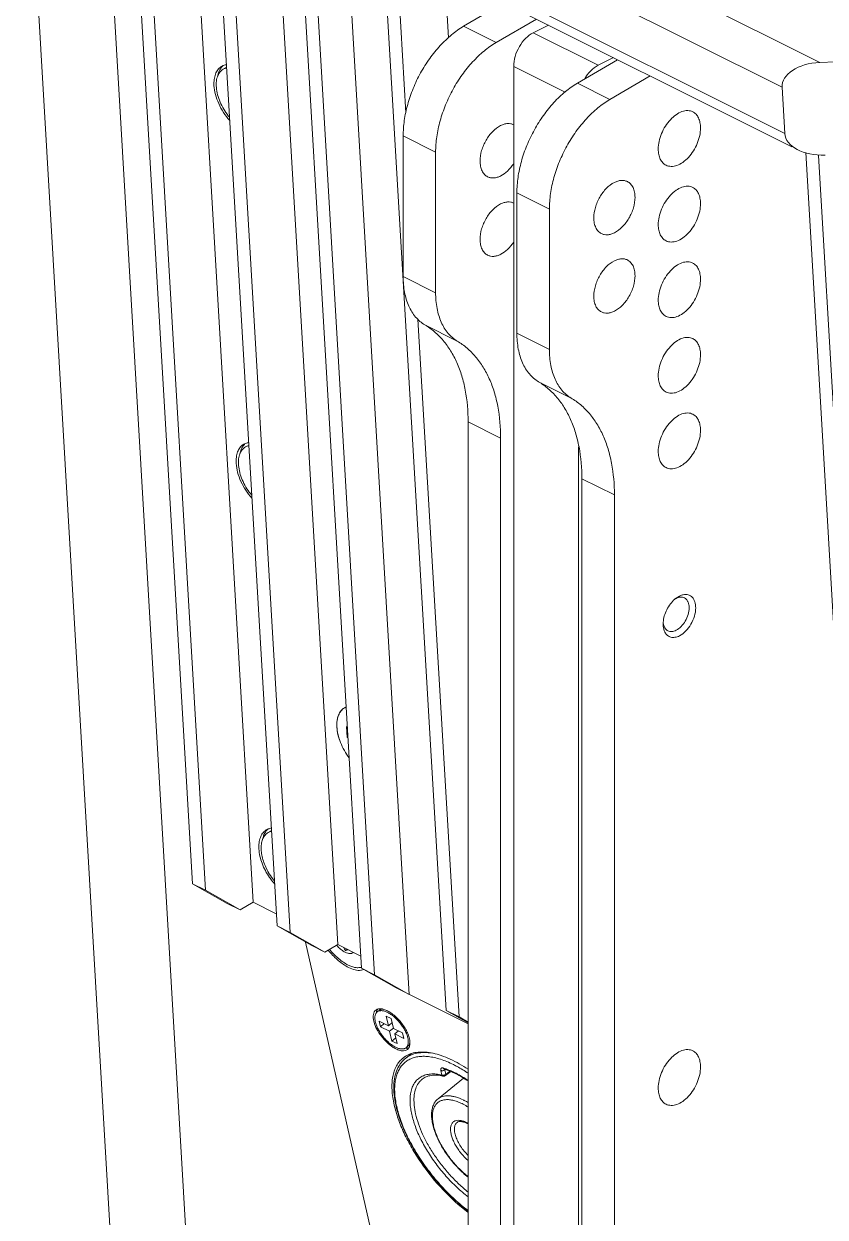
# Model space of a CAD drawing. Header units: millimetres. Extents: x 0 to 1782, y 0 to 1260.
# Drawn here: x 1281.4 to 1368.5, y 742.1 to 871.9 of the extents above; entities that cross this region are included whole.
import ezdxf

# ---------------------------------------------------------------- set-up
doc = ezdxf.new("R2010")
doc.units = ezdxf.units.MM
doc.header["$LTSCALE"] = 0.1
doc.layers.get('0').update_dxf_attribs({"lineweight": 13})

msp = doc.modelspace()

# ---------------------------------------------------------------- linework, layer by layer
for p, q in [((1281.37, 900.34), (1291.62, 725.92)), ((1300.1, 721.68), (1289.85, 896.1)), ((1299.72, 778.35), (1292.89, 894.58)), ((1301.13, 777.64), (1294.3, 893.87)), ((1306.31, 776.34), (1299.56, 891.24)), ((1308.91, 773.76), (1302.08, 889.98)), ((1310.32, 773.05), (1303.49, 889.28)), ((1327.55, 870.43), (1326.48, 888.59)), ((1315.51, 771.74), (1308.75, 886.65)), ((1322.93, 862.24), (1321.55, 885.7)), ((1318.1, 769.16), (1311.27, 885.39)), ((1319.52, 768.45), (1312.68, 884.68)), ((1327.29, 764.56), (1320.22, 884.92)), ((1332.23, 885.59), (1367.94, 867.74)), ((1323.29, 766.32), (1316.4, 883.62)), ((1363.85, 865.04), (1330.26, 881.84)), ((1330.56, 876.8), (1364.15, 860.01)), ((1364.92, 858.56), (1331.33, 875.36)), ((1333.58, 874.23), (1329.2, 871.67)), ((1329.2, 871.67), (1332.74, 869.9)), ((1332.74, 869.9), (1337.12, 872.46)), ((1336.77, 870.97), (1338.44, 871.8)), ((1336.77, 870.97), (1343.84, 867.43)), ((1427.26, 870.24), (1367.94, 867.74)), ((1345.96, 868.04), (1341.58, 865.48)), ((1343.84, 867.43), (1345.51, 868.27)), ((1303.06, 867.01), (1303.2, 867.09)), ((1334.65, 733.07), (1334.65, 867.31)), ((1340.24, 864.51), (1334.65, 867.31)), ((1345.11, 863.71), (1349.49, 866.28)), ((1341.58, 865.48), (1345.11, 863.71)), ((1363.85, 865.04), (1364.15, 860.01)), ((1322.63, 844.45), (1322.63, 859.74)), ((1326.16, 857.97), (1322.63, 859.74)), ((1326.16, 842.68), (1326.16, 857.97)), ((1371.94, 763.95), (1366.42, 857.92)), ((1373.25, 764.99), (1367.81, 857.62)), ((1335, 853.55), (1335, 838.26)), ((1338.54, 851.78), (1335, 853.55)), ((1338.54, 851.78), (1338.54, 836.5)), ((1322.63, 844.45), (1326.16, 842.68)), ((1328.71, 763.86), (1324.24, 839.81)), ((1324.98, 839.18), (1328.52, 837.41)), ((1335, 838.26), (1338.54, 836.5)), ((1340.89, 831.22), (1337.36, 832.99)), ((1329.7, 828.62), (1329.7, 734.84)), ((1333.23, 826.85), (1329.7, 828.62)), ((1305.47, 825.89), (1305.61, 825.97)), ((1333.23, 826.85), (1333.23, 733.07)), ((1341.72, 729.54), (1341.72, 825.89)), ((1342.07, 822.44), (1342.07, 728.65)), ((1345.61, 820.67), (1342.07, 822.44)), ((1345.61, 820.67), (1345.61, 726.89)), ((1352.33, 809.41), (1352.17, 809.32)), ((1352.68, 809.66), (1352.33, 809.44)), ((1316.52, 794.29), (1316.45, 795.47)), ((1316.45, 795.47), (1316.56, 795.41)), ((1316.52, 794.29), (1316.62, 794.37)), ((1316.63, 794.24), (1316.52, 794.29)), ((1307.94, 783.93), (1308.08, 784.01)), ((1299.72, 778.35), (1303.49, 776.22)), ((1299.72, 778.35), (1301.13, 777.64)), ((1304.9, 775.51), (1301.13, 777.64)), ((1304.9, 775.51), (1303.49, 776.22)), ((1304.9, 775.51), (1306.31, 776.34)), ((1306.31, 776.34), (1308.83, 775.08)), ((1308.91, 773.76), (1312.68, 771.62)), ((1308.91, 773.76), (1310.32, 773.05)), ((1314.1, 770.92), (1310.32, 773.05)), ((1319.87, 737.28), (1311.99, 772.01)), ((1314.1, 770.92), (1312.68, 771.62)), ((1314.1, 770.92), (1315.51, 771.74)), ((1315.51, 771.74), (1318.02, 770.49)), ((1316.36, 771.09), (1316.53, 771.23)), ((1316.65, 771.17), (1316.36, 771.09)), ((1318.1, 769.21), (1317.87, 769.23)), ((1318.1, 769.16), (1321.87, 767.03)), ((1318.1, 769.16), (1319.52, 768.45)), ((1323.29, 766.32), (1319.52, 768.45)), ((1321.87, 767.03), (1329.7, 763.12)), ((1319.8, 764.41), (1320.01, 764.57)), ((1321.34, 763.68), (1320.78, 763.96)), ((1320.78, 763.96), (1321.02, 762.9)), ((1321.58, 762.62), (1321.34, 763.68)), ((1327.29, 764.56), (1329.7, 763.21)), ((1327.29, 764.56), (1328.71, 763.86)), ((1329.7, 763.3), (1328.71, 763.86)), ((1321.02, 762.9), (1320.03, 763.4)), ((1320.03, 763.4), (1320.16, 762.8)), ((1320.16, 762.8), (1320.57, 763.13)), ((1320.16, 762.8), (1321.15, 762.3)), ((1321.02, 762.9), (1321.44, 763.25)), ((1321.15, 762.3), (1321.58, 762.64)), ((1321.15, 762.3), (1321.39, 761.24)), ((1321.44, 763.23), (1321.43, 763.24)), ((1322.57, 762.13), (1321.58, 762.62)), ((1321.72, 762.02), (1322.13, 762.35)), ((1322.12, 762.34), (1322.12, 762.35)), ((1321.39, 761.24), (1321.82, 761.59)), ((1321.39, 761.24), (1321.96, 760.96)), ((1321.72, 762.02), (1322.71, 761.52)), ((1321.96, 760.96), (1321.72, 762.02)), ((1322.71, 761.52), (1322.57, 762.13)), ((1323.54, 759.88), (1322.87, 759.35)), ((1322.94, 760.51), (1323.14, 760.68)), ((1329.21, 757.19), (1326.42, 754.94)), ((1326.85, 757.54), (1326.74, 758.03)), ((1327.1, 758.18), (1327.09, 758.19)), ((1327.22, 758.14), (1327.16, 758.09)), ((1327.16, 758.09), (1327.27, 757.6)), ((1327.8, 757.92), (1327.25, 757.47)), ((1327.27, 757.6), (1327.71, 757.95)), ((1324.69, 757.09), (1324.69, 757.08))]:
    msp.add_line(p, q)
for centre, radius, start, end in [((1303.57, 866.14), 1.36, 120.3715, 123.6903), ((1303.69, 865.93), 1.25, 113.009, 120.3448), ((1303.83, 866.01), 1.25, 109.5084, 120.3488), ((1305.98, 825.02), 1.36, 120.3715, 123.6903), ((1306.1, 824.81), 1.25, 113.009, 120.3448), ((1306.25, 824.89), 1.25, 109.5084, 120.3488), ((1353.98, 807.23), 2.77, 126.8727, 130.989), ((1353.73, 806.61), 2.82, 175.9102, 179.9382), ((1316.94, 796.32), 1.36, 117.7549, 120.3566), ((1316.93, 796.33), 1.35, 117.9075, 120.3689), ((1316.94, 796.32), 1.37, 112.4609, 117.8954), ((1316.94, 796.32), 1.36, 115.8638, 117.7545), ((1316.94, 796.32), 1.37, 114.9883, 115.8641), ((1316.94, 796.31), 1.38, 111.9757, 114.9846), ((1318.08, 795.76), 2.66, 167.4816, 168.3542), ((1317.16, 796.12), 1.66, 145.413, 147.3894), ((1308.45, 783.06), 1.36, 120.3715, 123.6903), ((1308.57, 782.85), 1.25, 113.009, 120.3448), ((1308.71, 782.93), 1.25, 109.5084, 120.3488), ((1313.58, 782.88), 6.5, 209.4996, 210.0327), ((1318.35, 774.24), 3.93, 220.8485, 223.7513), ((1318.71, 773.27), 4.5, 241.1175, 243.2475), ((1320.49, 764.32), 0.758, 148.9075, 155.4886), ((1320.06, 763.17), 1.59, 77.0114, 79.0028), ((1322.19, 764.06), 2.83, 192.7983, 195.4511), ((1321.75, 761.03), 1.62, 359.9003, 0.8028), ((1321.87, 761.03), 1.5, 356.682, 359.9317), ((1323.4, 763.45), 3.44, 237.5725, 241.2398), ((1322.97, 761.63), 1.18, 264.7168, 268.0532), ((1322.96, 761.55), 1.1, 268.0807, 269.1882), ((1324.31, 757.28), 2.71, 120.179, 128.8299), ((1324.68, 757.11), 2.88, 128.8479, 131.6925), ((1324.75, 751.16), 7.48, 71.5137, 72.6283), ((1327.06, 757.71), 0.3, 257.2456, 308.8467), ((1327.13, 754.92), 3.74, 168.7286, 170.5187), ((1326.39, 749.12), 6.34, 63.4337, 64.0139)]:
    msp.add_arc(centre, radius, start, end)
for centre, start_param, end_param in [((1368.09, 865.22), 1.586036, 3.156832), ((1368.38, 860.18), -3.126353, -1.555557)]:
    msp.add_ellipse(centre, major_axis=(4.24, 0.14), ratio=0.594491, start_param=start_param, end_param=end_param)
for points, knots in [([(1329.2, 871.67), (1328.75, 871.4), (1327.84, 870.75), (1326.61, 869.57), (1325.48, 868.17), (1324.49, 866.61), (1323.69, 864.93), (1323.09, 863.19), (1322.72, 861.45), (1322.63, 860.3), (1322.63, 859.74)], [0, 0, 0, 0, 0.112805, 0.233935, 0.361382, 0.492666, 0.624965, 0.755382, 0.881201, 1, 1, 1, 1]), ([(1336.77, 870.97), (1336.47, 870.82), (1335.89, 870.37), (1335.23, 869.47), (1334.77, 868.42), (1334.65, 867.67), (1334.65, 867.31)], [0, 0, 0, 0, 0.229697, 0.488215, 0.753184, 1, 1, 1, 1]), ([(1326.16, 857.97), (1326.16, 858.53), (1326.25, 859.69), (1326.62, 861.42), (1327.22, 863.16), (1328.03, 864.84), (1329.01, 866.41), (1330.14, 867.8), (1331.38, 868.99), (1332.28, 869.63), (1332.74, 869.9)], [0, 0, 0, 0, 0.118799, 0.244618, 0.375035, 0.507334, 0.638618, 0.766065, 0.887195, 1, 1, 1, 1]), ([(1303.39, 867.49), (1303.34, 867.48), (1303.17, 867.45), (1302.99, 867.38), (1302.88, 867.31)], [0, 0, 0, 0, 0.255911, 1, 1, 1, 1]), ([(1302.81, 867.27), (1302.68, 867.18), (1302.43, 866.94), (1302.18, 866.46), (1302.05, 865.87), (1302.04, 865.45), (1302.05, 865.23)], [0, 0, 0, 0, 0.214316, 0.446959, 0.708011, 1, 1, 1, 1]), ([(1303.73, 861.77), (1303.55, 861.99), (1303.2, 862.46), (1302.78, 863.22), (1302.48, 864.01), (1302.33, 864.67), (1302.29, 865.18), (1302.29, 865.53), (1302.33, 865.87), (1302.41, 866.17), (1302.52, 866.44), (1302.67, 866.67), (1302.84, 866.87), (1302.98, 866.97), (1303.06, 867.01)], [0, 0, 0, 0, 0.14824, 0.29805, 0.444006, 0.581123, 0.645158, 0.70567, 0.762483, 0.815612, 0.865296, 0.912033, 0.956596, 1, 1, 1, 1]), ([(1302.45, 866.26), (1302.46, 866.33), (1302.52, 866.61), (1302.64, 866.89), (1302.76, 867.06)], [0, 0, 0, 0, 0.267845, 1, 1, 1, 1]), ([(1302.76, 867.06), (1302.78, 867.09), (1302.86, 867.22), (1302.97, 867.33), (1303.05, 867.4)], [0, 0, 0, 0, 0.256546, 1, 1, 1, 1]), ([(1303.2, 867.08), (1303.22, 867.09), (1303.29, 867.12), (1303.36, 867.14), (1303.42, 867.15)], [0, 0, 0, 0, 0.247889, 1, 1, 1, 1]), ([(1342.34, 865.93), (1342.54, 866.26), (1342.97, 866.83), (1343.54, 867.28), (1343.84, 867.43)], [0, 0, 0, 0, 0.529486, 1, 1, 1, 1]), ([(1302.05, 865.23), (1302.07, 864.9), (1302.19, 864.23), (1302.54, 863.24), (1303.06, 862.29), (1303.5, 861.71), (1303.75, 861.44)], [0, 0, 0, 0, 0.231911, 0.483492, 0.743617, 1, 1, 1, 1]), ([(1341.58, 865.48), (1341.12, 865.21), (1340.22, 864.57), (1338.98, 863.38), (1337.85, 861.99), (1336.87, 860.42), (1336.06, 858.74), (1335.46, 857), (1335.09, 855.27), (1335, 854.11), (1335, 853.55)], [0, 0, 0, 0, 0.112805, 0.233935, 0.361382, 0.492666, 0.624965, 0.755382, 0.881201, 1, 1, 1, 1]), ([(1338.54, 851.78), (1338.54, 852.34), (1338.63, 853.5), (1339, 855.23), (1339.6, 856.97), (1340.4, 858.65), (1341.39, 860.22), (1342.52, 861.62), (1343.75, 862.8), (1344.66, 863.44), (1345.11, 863.71)], [0, 0, 0, 0, 0.118799, 0.244618, 0.375035, 0.507334, 0.638618, 0.766065, 0.887195, 1, 1, 1, 1]), ([(1354.13, 862.37), (1354.05, 862.41), (1353.87, 862.47), (1353.47, 862.52), (1352.91, 862.41), (1352.27, 862.06), (1351.66, 861.51), (1351.13, 860.81), (1350.72, 860.01), (1350.45, 859.17), (1350.38, 858.59), (1350.38, 858.31)], [0, 0, 0, 0, 0.044792, 0.091005, 0.191721, 0.307744, 0.438539, 0.579791, 0.725105, 0.867375, 1, 1, 1, 1]), ([(1354.98, 860.61), (1354.98, 860.81), (1354.94, 861.18), (1354.78, 861.7), (1354.52, 862.11), (1354.26, 862.3), (1354.13, 862.37)], [0, 0, 0, 0, 0.289652, 0.549641, 0.782841, 1, 1, 1, 1]), ([(1334.65, 860.96), (1334.55, 861.01), (1334.33, 861.08), (1333.97, 861.1), (1333.6, 861.03), (1333.36, 860.93), (1333.23, 860.87)], [0, 0, 0, 0, 0.227097, 0.464623, 0.720922, 1, 1, 1, 1]), ([(1333.23, 860.87), (1332.91, 860.71), (1332.31, 860.24), (1331.6, 859.29), (1331.13, 858.19), (1330.99, 857.39), (1330.99, 857.01)], [0, 0, 0, 0, 0.229697, 0.488215, 0.753184, 1, 1, 1, 1]), ([(1351.23, 856.55), (1351.31, 856.51), (1351.49, 856.45), (1351.89, 856.4), (1352.45, 856.51), (1353.09, 856.86), (1353.7, 857.41), (1354.23, 858.11), (1354.64, 858.91), (1354.91, 859.75), (1354.98, 860.33), (1354.98, 860.61)], [0, 0, 0, 0, 0.044792, 0.091005, 0.191721, 0.307744, 0.438539, 0.579791, 0.725105, 0.867375, 1, 1, 1, 1]), ([(1350.38, 858.31), (1350.38, 858.11), (1350.41, 857.74), (1350.57, 857.22), (1350.84, 856.81), (1351.09, 856.62), (1351.23, 856.55)], [0, 0, 0, 0, 0.289652, 0.549641, 0.782841, 1, 1, 1, 1]), ([(1330.99, 857.01), (1330.99, 856.82), (1331.03, 856.45), (1331.18, 855.95), (1331.44, 855.55), (1331.69, 855.36), (1331.82, 855.3)], [0, 0, 0, 0, 0.289652, 0.549641, 0.782841, 1, 1, 1, 1]), ([(1331.82, 855.3), (1331.92, 855.25), (1332.14, 855.17), (1332.49, 855.16), (1332.87, 855.23), (1333.4, 855.44), (1334.04, 855.92), (1334.46, 856.43), (1334.65, 856.72)], [0, 0, 0, 0, 0.097379, 0.199246, 0.309075, 0.428837, 0.698288, 1, 1, 1, 1]), ([(1345.61, 854.68), (1345.29, 854.52), (1344.68, 854.05), (1343.98, 853.1), (1343.5, 852), (1343.37, 851.2), (1343.37, 850.82)], [0, 0, 0, 0, 0.229697, 0.488215, 0.753184, 1, 1, 1, 1]), ([(1347.02, 854.77), (1346.92, 854.82), (1346.71, 854.9), (1346.35, 854.91), (1345.97, 854.84), (1345.73, 854.74), (1345.61, 854.68)], [0, 0, 0, 0, 0.227097, 0.464623, 0.720922, 1, 1, 1, 1]), ([(1347.85, 853.06), (1347.85, 853.25), (1347.82, 853.62), (1347.66, 854.12), (1347.4, 854.52), (1347.15, 854.71), (1347.02, 854.77)], [0, 0, 0, 0, 0.289696, 0.549614, 0.782836, 1, 1, 1, 1]), ([(1354.13, 854.14), (1354.05, 854.18), (1353.87, 854.25), (1353.47, 854.3), (1352.91, 854.19), (1352.27, 853.83), (1351.66, 853.29), (1351.13, 852.58), (1350.72, 851.78), (1350.45, 850.94), (1350.38, 850.36), (1350.38, 850.08)], [0, 0, 0, 0, 0.044792, 0.091005, 0.191721, 0.307744, 0.438539, 0.579791, 0.725105, 0.867375, 1, 1, 1, 1]), ([(1354.98, 852.38), (1354.98, 852.58), (1354.94, 852.96), (1354.78, 853.47), (1354.52, 853.88), (1354.26, 854.07), (1354.13, 854.14)], [0, 0, 0, 0, 0.289652, 0.549641, 0.782841, 1, 1, 1, 1]), ([(1333.23, 852.34), (1332.91, 852.18), (1332.31, 851.71), (1331.6, 850.76), (1331.13, 849.66), (1330.99, 848.86), (1330.99, 848.48)], [0, 0, 0, 0, 0.229697, 0.488215, 0.753184, 1, 1, 1, 1]), ([(1334.65, 852.43), (1334.55, 852.48), (1334.33, 852.55), (1333.97, 852.57), (1333.6, 852.5), (1333.36, 852.4), (1333.23, 852.34)], [0, 0, 0, 0, 0.227097, 0.464623, 0.720922, 1, 1, 1, 1]), ([(1345.61, 849.2), (1345.93, 849.36), (1346.53, 849.83), (1347.24, 850.78), (1347.72, 851.88), (1347.85, 852.68), (1347.85, 853.06)], [0, 0, 0, 0, 0.229697, 0.488215, 0.753184, 1, 1, 1, 1]), ([(1351.23, 848.33), (1351.31, 848.28), (1351.49, 848.22), (1351.89, 848.17), (1352.45, 848.28), (1353.09, 848.63), (1353.7, 849.18), (1354.23, 849.88), (1354.64, 850.68), (1354.91, 851.53), (1354.98, 852.1), (1354.98, 852.38)], [0, 0, 0, 0, 0.044792, 0.091005, 0.191721, 0.307744, 0.438539, 0.579791, 0.725105, 0.867375, 1, 1, 1, 1]), ([(1343.37, 850.82), (1343.37, 850.63), (1343.4, 850.26), (1343.56, 849.76), (1343.82, 849.36), (1344.06, 849.17), (1344.19, 849.11)], [0, 0, 0, 0, 0.289696, 0.549614, 0.782836, 1, 1, 1, 1]), ([(1350.38, 850.08), (1350.38, 849.89), (1350.41, 849.51), (1350.57, 849), (1350.84, 848.58), (1351.09, 848.39), (1351.23, 848.33)], [0, 0, 0, 0, 0.289652, 0.549641, 0.782841, 1, 1, 1, 1]), ([(1330.99, 848.48), (1330.99, 848.29), (1331.03, 847.92), (1331.18, 847.42), (1331.44, 847.02), (1331.69, 846.83), (1331.82, 846.77)], [0, 0, 0, 0, 0.289652, 0.549641, 0.782841, 1, 1, 1, 1]), ([(1331.82, 846.77), (1331.92, 846.72), (1332.14, 846.64), (1332.49, 846.62), (1332.87, 846.7), (1333.4, 846.91), (1334.04, 847.39), (1334.46, 847.9), (1334.65, 848.18)], [0, 0, 0, 0, 0.097379, 0.199246, 0.309075, 0.428837, 0.698288, 1, 1, 1, 1]), ([(1344.19, 849.11), (1344.29, 849.06), (1344.51, 848.99), (1344.87, 848.97), (1345.24, 849.04), (1345.49, 849.14), (1345.61, 849.2)], [0, 0, 0, 0, 0.227097, 0.464623, 0.720922, 1, 1, 1, 1]), ([(1345.61, 846.15), (1345.29, 845.99), (1344.68, 845.52), (1343.98, 844.57), (1343.5, 843.47), (1343.37, 842.67), (1343.37, 842.29)], [0, 0, 0, 0, 0.229697, 0.488215, 0.753184, 1, 1, 1, 1]), ([(1347.02, 846.24), (1346.92, 846.29), (1346.71, 846.37), (1346.35, 846.38), (1345.97, 846.31), (1345.73, 846.21), (1345.61, 846.15)], [0, 0, 0, 0, 0.227097, 0.464623, 0.720922, 1, 1, 1, 1]), ([(1347.85, 844.53), (1347.85, 844.72), (1347.82, 845.09), (1347.66, 845.59), (1347.4, 845.99), (1347.15, 846.18), (1347.02, 846.24)], [0, 0, 0, 0, 0.289696, 0.549614, 0.782836, 1, 1, 1, 1]), ([(1354.13, 845.91), (1354.05, 845.95), (1353.87, 846.02), (1353.47, 846.07), (1352.91, 845.96), (1352.27, 845.61), (1351.66, 845.06), (1351.13, 844.36), (1350.72, 843.55), (1350.45, 842.71), (1350.38, 842.13), (1350.38, 841.86)], [0, 0, 0, 0, 0.044792, 0.091005, 0.191721, 0.307744, 0.438539, 0.579791, 0.725105, 0.867375, 1, 1, 1, 1]), ([(1354.98, 844.15), (1354.98, 844.35), (1354.94, 844.73), (1354.78, 845.24), (1354.52, 845.66), (1354.26, 845.85), (1354.13, 845.91)], [0, 0, 0, 0, 0.289652, 0.549641, 0.782841, 1, 1, 1, 1]), ([(1322.63, 844.45), (1322.63, 843.87), (1322.72, 842.77), (1323.16, 841.25), (1323.91, 840.01), (1324.61, 839.4), (1324.98, 839.18)], [0, 0, 0, 0, 0.288259, 0.548338, 0.782733, 1, 1, 1, 1]), ([(1345.61, 840.67), (1345.93, 840.83), (1346.53, 841.3), (1347.24, 842.25), (1347.72, 843.35), (1347.85, 844.15), (1347.85, 844.53)], [0, 0, 0, 0, 0.229697, 0.488215, 0.753184, 1, 1, 1, 1]), ([(1351.23, 840.1), (1351.31, 840.06), (1351.49, 839.99), (1351.89, 839.94), (1352.45, 840.05), (1353.09, 840.41), (1353.7, 840.95), (1354.23, 841.65), (1354.64, 842.46), (1354.91, 843.3), (1354.98, 843.88), (1354.98, 844.15)], [0, 0, 0, 0, 0.044792, 0.091005, 0.191721, 0.307744, 0.438539, 0.579791, 0.725105, 0.867375, 1, 1, 1, 1]), ([(1328.52, 837.41), (1328.14, 837.63), (1327.44, 838.24), (1326.7, 839.48), (1326.25, 841), (1326.16, 842.11), (1326.16, 842.68)], [0, 0, 0, 0, 0.217267, 0.451662, 0.711741, 1, 1, 1, 1]), ([(1343.37, 842.29), (1343.37, 842.1), (1343.4, 841.73), (1343.56, 841.23), (1343.82, 840.83), (1344.06, 840.64), (1344.19, 840.58)], [0, 0, 0, 0, 0.289696, 0.549614, 0.782836, 1, 1, 1, 1]), ([(1350.38, 841.86), (1350.38, 841.66), (1350.41, 841.28), (1350.57, 840.77), (1350.84, 840.36), (1351.09, 840.17), (1351.23, 840.1)], [0, 0, 0, 0, 0.289652, 0.549641, 0.782841, 1, 1, 1, 1]), ([(1344.19, 840.58), (1344.29, 840.53), (1344.51, 840.46), (1344.87, 840.44), (1345.24, 840.51), (1345.49, 840.61), (1345.61, 840.67)], [0, 0, 0, 0, 0.227097, 0.464623, 0.720922, 1, 1, 1, 1]), ([(1324.98, 839.18), (1325.36, 838.95), (1326.07, 838.44), (1327.01, 837.49), (1327.83, 836.36), (1328.51, 835.07), (1329.04, 833.63), (1329.56, 831.48), (1329.7, 829.78), (1329.7, 828.62)], [0, 0, 0, 0, 0.107437, 0.217633, 0.332116, 0.4522, 0.578746, 0.71224, 1, 1, 1, 1]), ([(1335, 838.26), (1335, 837.69), (1335.09, 836.58), (1335.54, 835.06), (1336.28, 833.82), (1336.98, 833.21), (1337.36, 832.99)], [0, 0, 0, 0, 0.288259, 0.548338, 0.782733, 1, 1, 1, 1]), ([(1354.13, 837.69), (1354.05, 837.73), (1353.87, 837.79), (1353.47, 837.84), (1352.91, 837.73), (1352.27, 837.38), (1351.66, 836.83), (1351.13, 836.13), (1350.72, 835.33), (1350.45, 834.48), (1350.38, 833.91), (1350.38, 833.63)], [0, 0, 0, 0, 0.044792, 0.091005, 0.191721, 0.307744, 0.438539, 0.579791, 0.725105, 0.867375, 1, 1, 1, 1]), ([(1354.98, 835.93), (1354.98, 836.13), (1354.94, 836.5), (1354.78, 837.02), (1354.52, 837.43), (1354.26, 837.62), (1354.13, 837.69)], [0, 0, 0, 0, 0.289652, 0.549641, 0.782841, 1, 1, 1, 1]), ([(1333.23, 826.85), (1333.23, 828.01), (1333.1, 829.72), (1332.57, 831.86), (1332.04, 833.3), (1331.36, 834.59), (1330.55, 835.72), (1329.61, 836.67), (1328.89, 837.19), (1328.52, 837.41)], [0, 0, 0, 0, 0.28776, 0.421254, 0.5478, 0.667884, 0.782367, 0.892563, 1, 1, 1, 1]), ([(1340.89, 831.22), (1340.52, 831.44), (1339.82, 832.05), (1339.07, 833.29), (1338.63, 834.81), (1338.54, 835.92), (1338.54, 836.5)], [0, 0, 0, 0, 0.217267, 0.451662, 0.711741, 1, 1, 1, 1]), ([(1351.23, 831.87), (1351.31, 831.83), (1351.49, 831.76), (1351.89, 831.72), (1352.45, 831.82), (1353.09, 832.18), (1353.7, 832.73), (1354.23, 833.43), (1354.64, 834.23), (1354.91, 835.07), (1354.98, 835.65), (1354.98, 835.93)], [0, 0, 0, 0, 0.044792, 0.091005, 0.191721, 0.307744, 0.438539, 0.579791, 0.725105, 0.867375, 1, 1, 1, 1]), ([(1337.36, 832.99), (1337.73, 832.77), (1338.44, 832.25), (1339.39, 831.3), (1340.2, 830.17), (1340.88, 828.88), (1341.41, 827.44), (1341.93, 825.3), (1342.07, 823.59), (1342.07, 822.44)], [0, 0, 0, 0, 0.107437, 0.217633, 0.332116, 0.4522, 0.578746, 0.71224, 1, 1, 1, 1]), ([(1350.38, 833.63), (1350.38, 833.43), (1350.41, 833.06), (1350.57, 832.54), (1350.84, 832.13), (1351.09, 831.94), (1351.23, 831.87)], [0, 0, 0, 0, 0.289652, 0.549641, 0.782841, 1, 1, 1, 1]), ([(1345.61, 820.67), (1345.61, 821.83), (1345.47, 823.53), (1344.95, 825.67), (1344.42, 827.11), (1343.74, 828.4), (1342.92, 829.53), (1341.98, 830.49), (1341.27, 831), (1340.89, 831.22)], [0, 0, 0, 0, 0.28776, 0.421254, 0.5478, 0.667884, 0.782367, 0.892563, 1, 1, 1, 1]), ([(1354.13, 829.46), (1354.05, 829.5), (1353.87, 829.57), (1353.47, 829.61), (1352.91, 829.51), (1352.27, 829.15), (1351.66, 828.6), (1351.13, 827.9), (1350.72, 827.1), (1350.45, 826.26), (1350.38, 825.68), (1350.38, 825.4)], [0, 0, 0, 0, 0.044792, 0.091005, 0.191721, 0.307744, 0.438539, 0.579791, 0.725105, 0.867375, 1, 1, 1, 1]), ([(1354.98, 827.7), (1354.98, 827.9), (1354.94, 828.27), (1354.78, 828.79), (1354.52, 829.2), (1354.26, 829.39), (1354.13, 829.46)], [0, 0, 0, 0, 0.289652, 0.549641, 0.782841, 1, 1, 1, 1]), ([(1351.23, 823.64), (1351.31, 823.6), (1351.49, 823.54), (1351.89, 823.49), (1352.45, 823.6), (1353.09, 823.95), (1353.7, 824.5), (1354.23, 825.2), (1354.64, 826), (1354.91, 826.85), (1354.98, 827.42), (1354.98, 827.7)], [0, 0, 0, 0, 0.044792, 0.091005, 0.191721, 0.307744, 0.438539, 0.579791, 0.725105, 0.867375, 1, 1, 1, 1]), ([(1305.23, 826.15), (1305.09, 826.06), (1304.84, 825.82), (1304.59, 825.33), (1304.46, 824.75), (1304.46, 824.32), (1304.47, 824.1)], [0, 0, 0, 0, 0.214316, 0.446959, 0.708011, 1, 1, 1, 1]), ([(1304.86, 825.13), (1304.88, 825.21), (1304.94, 825.49), (1305.06, 825.76), (1305.17, 825.94)], [0, 0, 0, 0, 0.267845, 1, 1, 1, 1]), ([(1305.17, 825.94), (1305.19, 825.97), (1305.28, 826.09), (1305.39, 826.2), (1305.47, 826.27)], [0, 0, 0, 0, 0.256546, 1, 1, 1, 1]), ([(1305.81, 826.37), (1305.76, 826.36), (1305.58, 826.33), (1305.41, 826.26), (1305.3, 826.19)], [0, 0, 0, 0, 0.255911, 1, 1, 1, 1]), ([(1305.62, 825.96), (1305.63, 825.97), (1305.7, 826), (1305.78, 826.02), (1305.83, 826.03)], [0, 0, 0, 0, 0.247889, 1, 1, 1, 1]), ([(1306.15, 820.65), (1305.96, 820.87), (1305.62, 821.34), (1305.2, 822.1), (1304.9, 822.89), (1304.75, 823.55), (1304.71, 824.06), (1304.71, 824.41), (1304.75, 824.74), (1304.83, 825.04), (1304.94, 825.31), (1305.08, 825.55), (1305.26, 825.74), (1305.4, 825.85), (1305.47, 825.89)], [0, 0, 0, 0, 0.14824, 0.29805, 0.444006, 0.581123, 0.645158, 0.70567, 0.762483, 0.815612, 0.865296, 0.912033, 0.956596, 1, 1, 1, 1]), ([(1350.38, 825.4), (1350.38, 825.2), (1350.41, 824.83), (1350.57, 824.31), (1350.84, 823.9), (1351.09, 823.71), (1351.23, 823.64)], [0, 0, 0, 0, 0.289652, 0.549641, 0.782841, 1, 1, 1, 1]), ([(1304.47, 824.1), (1304.49, 823.78), (1304.6, 823.1), (1304.96, 822.12), (1305.48, 821.17), (1305.92, 820.59), (1306.16, 820.32)], [0, 0, 0, 0, 0.231911, 0.483492, 0.743617, 1, 1, 1, 1]), ([(1352.17, 809.32), (1352, 809.17), (1351.67, 808.81), (1351.29, 808.19), (1351.02, 807.52), (1350.93, 807.04), (1350.92, 806.81)], [0, 0, 0, 0, 0.243106, 0.499957, 0.756765, 1, 1, 1, 1]), ([(1353.22, 809.46), (1353.16, 809.5), (1353.02, 809.54), (1352.79, 809.55), (1352.56, 809.51), (1352.4, 809.45), (1352.33, 809.41)], [0, 0, 0, 0, 0.227053, 0.464639, 0.72111, 1, 1, 1, 1]), ([(1353.1, 809.81), (1353.07, 809.81), (1352.92, 809.77), (1352.78, 809.72), (1352.68, 809.66)], [0, 0, 0, 0, 0.239105, 1, 1, 1, 1]), ([(1354.45, 808.38), (1354.45, 808.6), (1354.4, 809.02), (1354.16, 809.47), (1353.88, 809.7), (1353.64, 809.81), (1353.38, 809.85), (1353.2, 809.83), (1353.1, 809.81)], [0, 0, 0, 0, 0.29151, 0.538499, 0.651633, 0.763053, 0.877726, 1, 1, 1, 1]), ([(1353.74, 808.38), (1353.74, 808.5), (1353.72, 808.74), (1353.62, 809.05), (1353.46, 809.31), (1353.3, 809.42), (1353.22, 809.46)], [0, 0, 0, 0, 0.28956, 0.549639, 0.782834, 1, 1, 1, 1]), ([(1352.33, 805.94), (1352.53, 806.04), (1352.91, 806.34), (1353.35, 806.94), (1353.66, 807.64), (1353.74, 808.14), (1353.74, 808.38)], [0, 0, 0, 0, 0.229704, 0.488217, 0.753177, 1, 1, 1, 1]), ([(1352.68, 805.33), (1352.93, 805.46), (1353.41, 805.84), (1353.97, 806.58), (1354.34, 807.45), (1354.45, 808.08), (1354.45, 808.38)], [0, 0, 0, 0, 0.229697, 0.488215, 0.753184, 1, 1, 1, 1]), ([(1350.91, 806.61), (1350.91, 806.53), (1350.92, 806.24), (1351, 805.94), (1351.1, 805.74)], [0, 0, 0, 0, 0.271816, 1, 1, 1, 1]), ([(1350.92, 806.81), (1350.92, 806.78), (1350.93, 806.66), (1350.96, 806.55), (1350.98, 806.47)], [0, 0, 0, 0, 0.259983, 1, 1, 1, 1]), ([(1350.98, 806.47), (1351.02, 806.34), (1351.13, 806.11), (1351.33, 805.94), (1351.43, 805.89)], [0, 0, 0, 0, 0.527493, 1, 1, 1, 1]), ([(1351.1, 805.74), (1351.16, 805.61), (1351.3, 805.43), (1351.55, 805.26), (1351.82, 805.16), (1352.22, 805.15), (1352.53, 805.26), (1352.68, 805.33)], [0, 0, 0, 0, 0.245661, 0.361955, 0.478014, 0.722043, 1, 1, 1, 1]), ([(1351.43, 805.89), (1351.49, 805.86), (1351.63, 805.81), (1351.86, 805.8), (1352.09, 805.84), (1352.25, 805.9), (1352.33, 805.94)], [0, 0, 0, 0, 0.227053, 0.464639, 0.72111, 1, 1, 1, 1]), ([(1315.42, 795.41), (1315.41, 795.53), (1315.41, 795.76), (1315.44, 796.1), (1315.49, 796.41), (1315.58, 796.69), (1315.71, 796.95), (1315.86, 797.17), (1316.04, 797.36), (1316.18, 797.46), (1316.25, 797.5)], [0, 0, 0, 0, 0.150545, 0.293039, 0.427268, 0.553533, 0.672518, 0.785404, 0.893869, 1, 1, 1, 1]), ([(1316.25, 797.5), (1316.2, 797.47), (1316.03, 797.36), (1315.88, 797.2), (1315.79, 797.07)], [0, 0, 0, 0, 0.245584, 1, 1, 1, 1]), ([(1315.48, 796.3), (1315.46, 796.23), (1315.41, 795.94), (1315.41, 795.64), (1315.42, 795.41)], [0, 0, 0, 0, 0.236587, 1, 1, 1, 1]), ([(1315.76, 797.02), (1315.73, 796.97), (1315.6, 796.76), (1315.53, 796.52), (1315.48, 796.34)], [0, 0, 0, 0, 0.236738, 1, 1, 1, 1]), ([(1316.75, 792.06), (1316.56, 792.32), (1316.21, 792.85), (1315.87, 793.56), (1315.66, 794.14), (1315.54, 794.57), (1315.46, 794.99), (1315.43, 795.27), (1315.42, 795.41)], [0, 0, 0, 0, 0.260336, 0.51964, 0.646087, 0.768899, 0.887153, 1, 1, 1, 1]), ([(1315.42, 795.41), (1315.43, 795.33), (1315.45, 795), (1315.52, 794.67), (1315.58, 794.42)], [0, 0, 0, 0, 0.239417, 1, 1, 1, 1]), ([(1316.45, 795.47), (1316.46, 795.44), (1316.5, 795.4), (1316.54, 795.36), (1316.56, 795.34)], [0, 0, 0, 0, 0.502844, 1, 1, 1, 1]), ([(1315.58, 794.42), (1315.7, 794), (1316.01, 793.18), (1316.47, 792.43), (1316.74, 792.08)], [0, 0, 0, 0, 0.493327, 1, 1, 1, 1]), ([(1308.27, 784.41), (1308.23, 784.4), (1308.05, 784.36), (1307.88, 784.3), (1307.76, 784.23)], [0, 0, 0, 0, 0.255911, 1, 1, 1, 1]), ([(1307.7, 784.19), (1307.56, 784.1), (1307.31, 783.85), (1307.06, 783.37), (1306.93, 782.78), (1306.92, 782.36), (1306.93, 782.14)], [0, 0, 0, 0, 0.214316, 0.446959, 0.708011, 1, 1, 1, 1]), ([(1307.92, 779.68), (1307.8, 779.89), (1307.59, 780.32), (1307.36, 780.97), (1307.21, 781.61), (1307.16, 782.23), (1307.2, 782.7), (1307.28, 783.05), (1307.37, 783.27), (1307.48, 783.48), (1307.61, 783.66), (1307.76, 783.81), (1307.88, 783.89), (1307.94, 783.93)], [0, 0, 0, 0, 0.155549, 0.306764, 0.450171, 0.582959, 0.703373, 0.758884, 0.811391, 0.861207, 0.908807, 0.954818, 1, 1, 1, 1]), ([(1307.33, 783.17), (1307.35, 783.25), (1307.41, 783.53), (1307.52, 783.8), (1307.64, 783.98)], [0, 0, 0, 0, 0.267845, 1, 1, 1, 1]), ([(1307.64, 783.98), (1307.66, 784.01), (1307.75, 784.13), (1307.85, 784.24), (1307.94, 784.31)], [0, 0, 0, 0, 0.256546, 1, 1, 1, 1]), ([(1308.08, 784), (1308.1, 784.01), (1308.17, 784.03), (1308.24, 784.06), (1308.3, 784.07)], [0, 0, 0, 0, 0.247889, 1, 1, 1, 1]), ([(1306.93, 782.14), (1306.97, 781.61), (1307.23, 780.51), (1307.76, 779.52), (1308.09, 779.04)], [0, 0, 0, 0, 0.478941, 1, 1, 1, 1]), ([(1308.62, 778.69), (1308.56, 778.76), (1308.31, 779.06), (1308.1, 779.38), (1307.95, 779.63)], [0, 0, 0, 0, 0.246794, 1, 1, 1, 1]), ([(1308.09, 779.04), (1308.13, 778.98), (1308.3, 778.75), (1308.48, 778.52), (1308.63, 778.36)], [0, 0, 0, 0, 0.253106, 1, 1, 1, 1]), ([(1316.32, 770.91), (1316.25, 770.94), (1316.11, 771.02), (1315.83, 771.22), (1315.64, 771.39), (1315.52, 771.52)], [0, 0, 0, 0, 0.227588, 0.472606, 1, 1, 1, 1]), ([(1316.36, 771.09), (1316.34, 771.12), (1316.27, 771.24), (1316.19, 771.35), (1316.12, 771.44)], [0, 0, 0, 0, 0.248438, 1, 1, 1, 1]), ([(1314.47, 771.14), (1314.77, 770.76), (1315.41, 770.09), (1316.15, 769.54), (1316.54, 769.33)], [0, 0, 0, 0, 0.525083, 1, 1, 1, 1]), ([(1316.64, 769.51), (1316.46, 769.6), (1316.1, 769.82), (1315.58, 770.21), (1315.08, 770.68), (1314.77, 771.04), (1314.62, 771.22)], [0, 0, 0, 0, 0.225115, 0.471021, 0.73168, 1, 1, 1, 1]), ([(1317.21, 770.89), (1317.19, 770.87), (1317.14, 770.83), (1317.05, 770.78), (1316.95, 770.76), (1316.84, 770.76), (1316.72, 770.77), (1316.54, 770.81), (1316.41, 770.86), (1316.32, 770.91)], [0, 0, 0, 0, 0.0997, 0.201682, 0.309406, 0.42558, 0.552037, 0.689847, 1, 1, 1, 1]), ([(1316.64, 769.51), (1316.77, 769.44), (1317.03, 769.33), (1317.37, 769.24), (1317.62, 769.22), (1317.79, 769.22), (1317.95, 769.24), (1318.05, 769.26), (1318.09, 769.28)], [0, 0, 0, 0, 0.2977597, 0.5620646, 0.681981, 0.7943082, 0.8999024, 0.9957339, 0.9957339, 0.9957339, 0.9957339]), ([(1316.68, 769.25), (1316.91, 769.14), (1317.35, 768.96), (1317.83, 768.91), (1318.04, 768.94)], [0, 0, 0, 0, 0.551024, 1, 1, 1, 1]), ([(1318.04, 768.94), (1318.06, 768.94), (1318.16, 768.95), (1318.26, 768.98), (1318.33, 769.01), (1318.34, 769.01), (1318.34, 769.02), (1318.35, 769.02)], [0, 0, 0, 0, 0.259025, 1, 1, 1, 1.074533, 1.074533, 1.074533, 1.074533]), ([(1319.64, 764.6), (1319.58, 764.55), (1319.46, 764.41), (1319.37, 764.13), (1319.36, 763.79), (1319.4, 763.56), (1319.42, 763.43)], [0, 0, 0, 0, 0.203247, 0.429585, 0.693789, 1, 1, 1, 1]), ([(1319.6, 763.34), (1319.59, 763.4), (1319.57, 763.52), (1319.55, 763.68), (1319.55, 763.84), (1319.57, 763.98), (1319.6, 764.11), (1319.65, 764.23), (1319.72, 764.33), (1319.77, 764.38), (1319.8, 764.41)], [0, 0, 0, 0, 0.158226, 0.305963, 0.442992, 0.569705, 0.686974, 0.796253, 0.899681, 1, 1, 1, 1]), ([(1319.96, 764.74), (1319.9, 764.73), (1319.79, 764.7), (1319.69, 764.64), (1319.64, 764.6)], [0, 0, 0, 0, 0.513477, 1, 1, 1, 1]), ([(1319.71, 764.32), (1319.72, 764.36), (1319.73, 764.39), (1319.73, 764.43), (1319.73, 764.43), (1319.74, 764.43), (1319.74, 764.44), (1319.74, 764.45), (1319.76, 764.52), (1319.78, 764.59), (1319.8, 764.63), (1319.8, 764.63), (1319.8, 764.64), (1319.8, 764.64)], [-0.572212, -0.572212, -0.572212, -0.572212, -0.039426, -0.039426, -0.039426, 0, 0, 0, 0.260258, 1, 1, 1, 1.019714, 1.019714, 1.019714, 1.019714]), ([(1319.8, 764.41), (1319.83, 764.43), (1319.9, 764.48), (1320.02, 764.52), (1320.15, 764.54), (1320.29, 764.55), (1320.44, 764.53), (1320.6, 764.49), (1320.77, 764.43), (1320.88, 764.38), (1320.94, 764.35)], [0, 0, 0, 0, 0.099024, 0.201383, 0.309984, 0.427047, 0.554035, 0.69176, 0.840524, 1, 1, 1, 1]), ([(1320.14, 764.75), (1320.12, 764.75), (1320.07, 764.75), (1320.01, 764.75), (1319.96, 764.74)], [0, 0, 0, 0, 0.258857, 1, 1, 1, 1]), ([(1320.44, 764.71), (1320.41, 764.71), (1320.39, 764.71), (1320.37, 764.71), (1320.3, 764.7), (1320.2, 764.68), (1320.08, 764.63), (1320.03, 764.59), (1320.01, 764.57)], [-0.176995, -0.176995, -0.176995, -0.176995, 0, 0, 0, 0.518196, 0.761599, 1, 1, 1, 1]), ([(1320.36, 764.73), (1320.34, 764.73), (1320.27, 764.74), (1320.19, 764.75), (1320.14, 764.75)], [0, 0, 0, 0, 0.260346, 1, 1, 1, 1]), ([(1323.31, 761.49), (1323.27, 761.66), (1323.16, 762.01), (1322.82, 762.71), (1322.34, 763.37), (1321.76, 763.95), (1321.31, 764.3), (1320.87, 764.57), (1320.56, 764.68), (1320.41, 764.72)], [0, 0, 0, 0, 0.115537, 0.243931, 0.519435, 0.656037, 0.784482, 0.900175, 1, 1, 1, 1]), ([(1320.94, 764.35), (1321.06, 764.29), (1321.31, 764.14), (1321.66, 763.87), (1322, 763.54), (1322.32, 763.17), (1322.6, 762.78), (1322.84, 762.38), (1323.02, 761.98), (1323.11, 761.71), (1323.14, 761.58)], [0, 0, 0, 0, 0.11305, 0.236717, 0.367795, 0.502524, 0.636908, 0.766974, 0.889032, 1, 1, 1, 1]), ([(1319.46, 763.31), (1319.53, 763.04), (1319.75, 762.5), (1320.24, 761.76), (1320.84, 761.08), (1321.31, 760.7), (1321.55, 760.55)], [0, 0, 0, 0, 0.232895, 0.492179, 0.755634, 1, 1, 1, 1]), ([(1321.8, 760.57), (1321.67, 760.63), (1321.43, 760.78), (1321.07, 761.06), (1320.73, 761.38), (1320.42, 761.75), (1320.13, 762.14), (1319.9, 762.54), (1319.71, 762.94), (1319.63, 763.21), (1319.6, 763.34)], [0, 0, 0, 0, 0.11305, 0.236717, 0.367795, 0.502524, 0.636908, 0.766974, 0.889032, 1, 1, 1, 1]), ([(1323.14, 761.58), (1323.15, 761.52), (1323.17, 761.4), (1323.19, 761.24), (1323.19, 761.08), (1323.17, 760.94), (1323.14, 760.81), (1323.09, 760.69), (1323.02, 760.59), (1322.97, 760.54), (1322.94, 760.51)], [0, 0, 0, 0, 0.158226, 0.305963, 0.442992, 0.569705, 0.686974, 0.796253, 0.899681, 1, 1, 1, 1]), ([(1323.14, 760.68), (1323.17, 760.7), (1323.22, 760.75), (1323.3, 760.86), (1323.34, 760.96), (1323.36, 761.03), (1323.36, 761.05), (1323.36, 761.06), (1323.37, 761.07)], [0, 0, 0, 0, 0.237018, 0.479663, 1, 1, 1, 1.103448, 1.103448, 1.103448, 1.103448]), ([(1323.37, 761.05), (1323.37, 761.08), (1323.36, 761.23), (1323.34, 761.38), (1323.31, 761.49)], [0, 0, 0, 0, 0.235126, 1, 1, 1, 1]), ([(1321.74, 760.44), (1321.87, 760.37), (1322.12, 760.25), (1322.5, 760.16), (1322.83, 760.17), (1323.02, 760.26), (1323.09, 760.32)], [0, 0, 0, 0, 0.311954, 0.578403, 0.802673, 1, 1, 1, 1]), ([(1322.94, 760.51), (1322.91, 760.49), (1322.84, 760.44), (1322.72, 760.4), (1322.59, 760.38), (1322.45, 760.38), (1322.3, 760.39), (1322.13, 760.43), (1321.97, 760.49), (1321.85, 760.55), (1321.8, 760.57)], [0, 0, 0, 0, 0.099024, 0.201383, 0.309984, 0.427047, 0.554035, 0.69176, 0.840524, 1, 1, 1, 1]), ([(1322.87, 759.35), (1322.96, 759.42), (1323.15, 759.55), (1323.57, 759.77), (1324.17, 759.95), (1324.96, 760.01), (1325.51, 759.96), (1325.8, 759.91)], [0, 0, 0, 0, 0.111909, 0.22526, 0.461212, 0.717424, 1, 1, 1, 1]), ([(1323.24, 760.49), (1323.22, 760.48), (1323.13, 760.45), (1323.03, 760.44), (1322.95, 760.44)], [0.0806899, 0.0806899, 0.0806899, 0.0806899, 0.2367944, 1, 1, 1, 1]), ([(1329.7, 758.16), (1329.07, 758.58), (1328.12, 759.13), (1326.81, 759.66), (1325.91, 759.92), (1325.07, 760.05), (1324.28, 760.05), (1323.57, 759.92), (1323.14, 759.73), (1322.95, 759.62)], [0, 0, 0, 0, 0.313236, 0.453979, 0.583306, 0.701305, 0.808792, 0.907453, 1, 1, 1, 1]), ([(1323.09, 760.32), (1323.14, 760.36), (1323.23, 760.45), (1323.28, 760.56), (1323.31, 760.63)], [0, 0, 0, 0, 0.484835, 1, 1, 1, 1]), ([(1323.31, 760.63), (1323.31, 760.65), (1323.35, 760.75), (1323.36, 760.86), (1323.37, 760.94)], [0, 0, 0, 0, 0.235322, 1, 1, 1, 1]), ([(1354.13, 760.18), (1354.05, 760.22), (1353.87, 760.28), (1353.47, 760.33), (1352.91, 760.22), (1352.27, 759.87), (1351.66, 759.32), (1351.13, 758.62), (1350.72, 757.82), (1350.45, 756.97), (1350.38, 756.4), (1350.38, 756.12)], [0, 0, 0, 0, 0.044792, 0.091005, 0.191721, 0.307744, 0.438539, 0.579791, 0.725105, 0.867375, 1, 1, 1, 1]), ([(1354.98, 758.42), (1354.98, 758.62), (1354.94, 758.99), (1354.78, 759.51), (1354.52, 759.92), (1354.26, 760.11), (1354.13, 760.18)], [0, 0, 0, 0, 0.289652, 0.549641, 0.782841, 1, 1, 1, 1]), ([(1322.61, 759.39), (1322.47, 759.28), (1322.2, 759.01), (1321.77, 758.36), (1321.51, 757.55), (1321.4, 756.67), (1321.41, 755.63), (1321.53, 754.83), (1321.65, 754.29)], [0, 0, 0, 0, 0.100416, 0.203951, 0.429997, 0.556831, 0.694046, 1, 1, 1, 1]), ([(1322.77, 759.25), (1322.67, 759.17), (1322.49, 758.98), (1322.17, 758.56), (1321.87, 757.94), (1321.65, 757.09), (1321.59, 756.15), (1321.66, 755.11), (1321.87, 754.01), (1322.2, 752.85), (1322.67, 751.64), (1323.25, 750.42), (1323.94, 749.18), (1324.73, 747.96), (1325.61, 746.78), (1326.55, 745.65), (1327.56, 744.58), (1328.6, 743.6), (1329.33, 743.01), (1329.7, 742.73)], [0, 0, 0, 0, 0.019611, 0.039465, 0.080642, 0.1249, 0.173173, 0.225996, 0.283522, 0.345591, 0.4118, 0.481561, 0.55415, 0.628741, 0.704446, 0.78034, 0.855493, 0.929, 1, 1, 1, 1]), ([(1329.7, 742.78), (1329.18, 743.17), (1328.18, 744.02), (1326.77, 745.44), (1325.46, 747), (1324.3, 748.66), (1323.31, 750.35), (1322.54, 752.04), (1322.08, 753.42), (1321.84, 754.48), (1321.73, 755.22), (1321.69, 755.91), (1321.72, 756.56), (1321.81, 757.16), (1321.97, 757.7), (1322.2, 758.19), (1322.49, 758.6), (1322.84, 758.95), (1323.25, 759.22), (1323.72, 759.42), (1324.23, 759.54), (1324.8, 759.59), (1325.4, 759.55), (1326.04, 759.44), (1326.71, 759.26), (1327.4, 759), (1327.87, 758.79), (1328.1, 758.67)], [0, 0, 0, 0, 0.078163, 0.159774, 0.242867, 0.32539, 0.405325, 0.480798, 0.550206, 0.582266, 0.612416, 0.640612, 0.66687, 0.691275, 0.714005, 0.735335, 0.755646, 0.775412, 0.795167, 0.815441, 0.836713, 0.859371, 0.883695, 0.909861, 0.937966, 0.968036, 1, 1, 1, 1]), ([(1328.1, 758.67), (1328.24, 758.6), (1328.78, 758.32), (1329.31, 757.99), (1329.7, 757.73)], [0, 0, 0, 0, 0.240007, 1, 1, 1, 1]), ([(1351.23, 754.36), (1351.31, 754.32), (1351.49, 754.26), (1351.89, 754.21), (1352.45, 754.31), (1353.09, 754.67), (1353.7, 755.22), (1354.23, 755.92), (1354.64, 756.72), (1354.91, 757.56), (1354.98, 758.14), (1354.98, 758.42)], [0, 0, 0, 0, 0.044792, 0.091005, 0.191721, 0.307744, 0.438539, 0.579791, 0.725105, 0.867375, 1, 1, 1, 1]), ([(1326.85, 757.54), (1326.64, 757.59), (1326.23, 757.66), (1325.62, 757.66), (1325.07, 757.57), (1324.59, 757.37), (1324.17, 757.07), (1323.84, 756.68), (1323.6, 756.19), (1323.49, 755.84), (1323.46, 755.65)], [0, 0, 0, 0, 0.148283, 0.283406, 0.407304, 0.523295, 0.635764, 0.74971, 0.869862, 1, 1, 1, 1]), ([(1326.99, 757.41), (1326.76, 757.47), (1326.32, 757.54), (1325.68, 757.52), (1325.13, 757.37), (1324.82, 757.19), (1324.69, 757.09)], [0, 0, 0, 0, 0.297798, 0.558324, 0.788095, 1, 1, 1, 1]), ([(1326.99, 758.3), (1326.97, 758.31), (1326.92, 758.32), (1326.86, 758.32), (1326.81, 758.31), (1326.77, 758.27), (1326.74, 758.23), (1326.73, 758.17), (1326.73, 758.1), (1326.74, 758.06), (1326.74, 758.03)], [0, 0, 0, 0, 0.140914, 0.263549, 0.372042, 0.474826, 0.582171, 0.702745, 0.841655, 1, 1, 1, 1]), ([(1327.16, 758.09), (1327.13, 758.07), (1327.06, 758.03), (1326.95, 758), (1326.84, 758), (1326.77, 758.02), (1326.74, 758.03)], [0, 0, 0, 0, 0.249181, 0.514186, 0.771401, 1, 1, 1, 1]), ([(1326.85, 757.54), (1326.88, 757.53), (1326.95, 757.51), (1327.07, 757.51), (1327.18, 757.54), (1327.24, 757.58), (1327.27, 757.6)], [0, 0, 0, 0, 0.2286, 0.485815, 0.750819, 1, 1, 1, 1]), ([(1326.99, 757.41), (1326.96, 757.42), (1326.9, 757.45), (1326.87, 757.51), (1326.85, 757.54)], [0, 0, 0, 0, 0.47647, 1, 1, 1, 1]), ([(1327.1, 758.18), (1327.08, 758.19), (1327.03, 758.22), (1327, 758.28), (1326.99, 758.3)], [0, 0, 0, 0, 0.474559, 1, 1, 1, 1]), ([(1329.7, 756.89), (1329.27, 757.18), (1328.62, 757.56), (1327.74, 757.96), (1327.31, 758.12), (1327.1, 758.18)], [0, 0, 0, 0, 0.530489, 0.77342, 1, 1, 1, 1]), ([(1329.69, 756.95), (1329.27, 757.23), (1328.44, 757.73), (1327.56, 758.12), (1327.13, 758.26)], [0, 0, 0, 0, 0.526966, 1, 1, 1, 1]), ([(1327.16, 758.16), (1327.15, 758.16), (1327.15, 758.13), (1327.16, 758.11), (1327.16, 758.09)], [0, 0, 0, 0, 0.226224, 1, 1, 1, 1]), ([(1327.27, 757.6), (1327.27, 757.59), (1327.28, 757.56), (1327.28, 757.53), (1327.27, 757.49), (1327.25, 757.48), (1327.25, 757.47)], [0, 0, 0, 0, 0.306069, 0.57045, 0.796824, 1, 1, 1, 1]), ([(1324.69, 757.08), (1324.61, 757.02), (1324.47, 756.88), (1324.21, 756.56), (1323.96, 756.05), (1323.81, 755.35), (1323.79, 754.84), (1323.81, 754.57)], [0, 0, 0, 0, 0.108631, 0.219147, 0.452038, 0.710213, 1, 1, 1, 1]), ([(1350.38, 756.12), (1350.38, 755.92), (1350.41, 755.55), (1350.57, 755.03), (1350.84, 754.62), (1351.09, 754.43), (1351.23, 754.36)], [0, 0, 0, 0, 0.289652, 0.549641, 0.782841, 1, 1, 1, 1]), ([(1323.44, 755.53), (1323.42, 755.46), (1323.38, 755.17), (1323.37, 754.87), (1323.38, 754.64)], [0, 0, 0, 0, 0.238373, 1, 1, 1, 1]), ([(1323.38, 754.64), (1323.38, 754.44), (1323.42, 754.04), (1323.56, 753.18), (1323.88, 752.05), (1324.47, 750.65), (1325.25, 749.24), (1326.19, 747.85), (1327.26, 746.53), (1328.43, 745.33), (1329.27, 744.61), (1329.7, 744.28)], [0, 0, 0, 0, 0.047291, 0.09797, 0.208816, 0.330868, 0.461434, 0.597251, 0.734724, 0.870164, 1, 1, 1, 1]), ([(1323.81, 754.57), (1323.81, 754.47), (1323.84, 754.04), (1323.91, 753.62), (1323.98, 753.3)], [0, 0, 0, 0, 0.236538, 1, 1, 1, 1]), ([(1326.42, 754.94), (1326.31, 754.86), (1326.11, 754.65), (1325.9, 754.27), (1325.76, 753.83), (1325.71, 753.34), (1325.73, 752.81), (1325.82, 752.25), (1325.97, 751.66), (1326.19, 751.04), (1326.47, 750.42), (1326.93, 749.56), (1327.62, 748.53), (1328.58, 747.39), (1329.32, 746.72), (1329.7, 746.41)], [0, 0, 0, 0, 0.041829, 0.08473, 0.129984, 0.178485, 0.230961, 0.287745, 0.348842, 0.413991, 0.482717, 0.554383, 0.70338, 0.854271, 1, 1, 1, 1]), ([(1326.48, 750.52), (1326.38, 750.72), (1326.21, 751.12), (1326.01, 751.71), (1325.88, 752.28), (1325.81, 752.81), (1325.81, 753.3), (1325.88, 753.73), (1326.03, 754.11), (1326.24, 754.42), (1326.52, 754.65), (1326.86, 754.8), (1327.25, 754.87), (1327.68, 754.86), (1328.15, 754.77), (1328.65, 754.6), (1329.18, 754.36), (1329.52, 754.16), (1329.7, 754.05)], [0, 0, 0, 0, 0.085376, 0.165644, 0.240087, 0.308234, 0.36995, 0.425543, 0.475902, 0.522605, 0.567877, 0.61424, 0.663987, 0.718793, 0.779637, 0.8469, 0.920501, 1, 1, 1, 1]), ([(1326.42, 754.94), (1326.49, 755.01), (1326.66, 755.11), (1326.94, 755.22), (1327.25, 755.28), (1327.6, 755.29), (1327.96, 755.24), (1328.5, 755.12), (1328.9, 754.96), (1329.17, 754.83)], [0, 0, 0, 0, 0.099559, 0.202367, 0.311267, 0.428437, 0.555343, 0.692846, 1, 1, 1, 1]), ([(1329.22, 754.8), (1329.26, 754.78), (1329.42, 754.7), (1329.58, 754.61), (1329.7, 754.54)], [0, 0, 0, 0, 0.244028, 1, 1, 1, 1]), ([(1321.65, 754.29), (1321.77, 753.78), (1322.08, 752.73), (1322.72, 751.17), (1323.56, 749.58), (1324.9, 747.46), (1326.87, 745.01), (1328.72, 743.31), (1329.7, 742.57)], [0, 0, 0, 0, 0.108075, 0.225512, 0.350329, 0.48031, 0.745351, 1, 1, 1, 1]), ([(1323.98, 753.3), (1324.07, 752.94), (1324.29, 752.19), (1324.74, 751.06), (1325.33, 749.92), (1326.04, 748.78), (1326.85, 747.67), (1327.73, 746.63), (1328.68, 745.66), (1329.35, 745.08), (1329.7, 744.8)], [0, 0, 0, 0, 0.107827, 0.224729, 0.348941, 0.478355, 0.610626, 0.743295, 0.873883, 1, 1, 1, 1]), ([(1329.7, 752.28), (1329.57, 752.35), (1329.33, 752.47), (1328.96, 752.59), (1328.62, 752.63), (1328.37, 752.59), (1328.2, 752.52), (1328.09, 752.44), (1327.99, 752.35), (1327.89, 752.19), (1327.8, 751.95), (1327.77, 751.61), (1327.81, 751.23), (1327.91, 750.81), (1328.09, 750.36), (1328.32, 749.9), (1328.6, 749.45), (1329.04, 748.87), (1329.42, 748.47), (1329.7, 748.24)], [0, 0, 0, 0, 0.065743, 0.123845, 0.174336, 0.218343, 0.238764, 0.258687, 0.278633, 0.299122, 0.343368, 0.394175, 0.452624, 0.518656, 0.59144, 0.669628, 0.75153, 0.835247, 1, 1, 1, 1]), ([(1328.49, 752.37), (1328.45, 752.34), (1328.37, 752.27), (1328.29, 752.13), (1328.23, 751.96), (1328.19, 751.7), (1328.21, 751.32), (1328.34, 750.83), (1328.57, 750.3), (1328.87, 749.77), (1329.25, 749.26), (1329.54, 748.94), (1329.7, 748.79)], [0, 0, 0, 0, 0.037574, 0.076761, 0.118908, 0.164979, 0.270594, 0.394727, 0.534814, 0.686284, 0.843421, 1, 1, 1, 1]), ([(1329.69, 752.22), (1329.63, 752.25), (1329.49, 752.32), (1329.29, 752.4), (1329.13, 752.44), (1329.01, 752.47), (1328.81, 752.49), (1328.61, 752.47), (1328.49, 752.38)], [0, 0, 0, 0, 0.185505, 0.354971, 0.507056, 0.576282, 0.6408, 1, 1, 1, 1]), ([(1329.7, 746.47), (1329.36, 746.73), (1328.71, 747.32), (1327.84, 748.31), (1327.08, 749.38), (1326.66, 750.14), (1326.48, 750.52)], [0, 0, 0, 0, 0.245849, 0.501319, 0.756115, 1, 1, 1, 1])]:
    msp.add_open_spline(points, degree=3, knots=knots)

doc.saveas('drawing.dxf')
